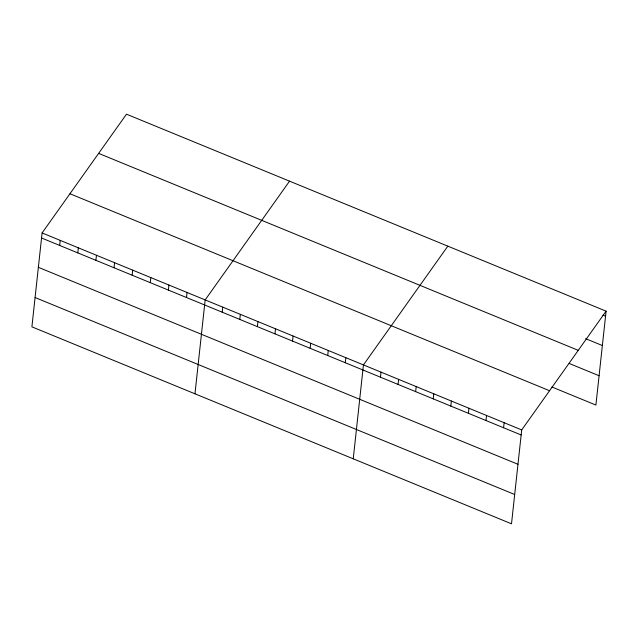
<?xml version="1.0" encoding="UTF-8"?>
<svg xmlns="http://www.w3.org/2000/svg" width="638" height="638" viewBox="0 0 638 638"><rect width="100%" height="100%" fill="white"/><g stroke="black" fill="none" stroke-linecap="round" stroke-linejoin="round"><path stroke-width="0.96" d="M42.1 232.942L31.9 326.839L511.509 523.814L521.709 429.924L606.1 311.161L126.491 114.186L42.1 232.942L521.709 429.924M59.669 245.439L60.219 240.382M77.788 252.879L78.338 247.823M95.907 260.32L96.458 255.264M114.027 267.761L114.577 262.712M132.146 275.201L132.696 270.153M150.265 282.642L150.807 277.594M168.384 290.083L168.926 285.034M186.495 297.531L187.046 292.475M194.965 393.813L205.165 299.916L289.556 181.152M222.199 312.189L222.75 307.141M239.792 319.415L240.335 314.359M257.377 326.64L257.919 321.584M274.962 333.857L275.512 328.809M292.547 341.083L293.097 336.027M310.132 348.308L310.682 343.252M327.717 355.526L328.267 350.477M345.302 362.751L345.852 357.695M353.237 458.818L363.437 364.92L447.828 246.156M380.471 377.194L381.022 372.145M398.056 384.419L398.606 379.363M415.641 391.636L416.191 386.588M433.234 398.862L433.776 393.805M450.819 406.087L451.361 401.031M468.404 413.304L468.954 408.256M485.989 420.53L486.539 415.474M503.573 427.755L504.124 422.699M606.1 311.161L595.9 405.058L551.934 387.003M602.91 315.132L605.55 316.217M585.66 338.674L602.368 345.533M98.643 153.375L578.251 350.35M569.192 363.461L599.082 375.742M69.949 193.753L549.557 390.735M41.55 237.998L521.158 434.972M38.368 267.314L517.976 464.297M35.082 297.523L514.691 494.498"/></g></svg>
